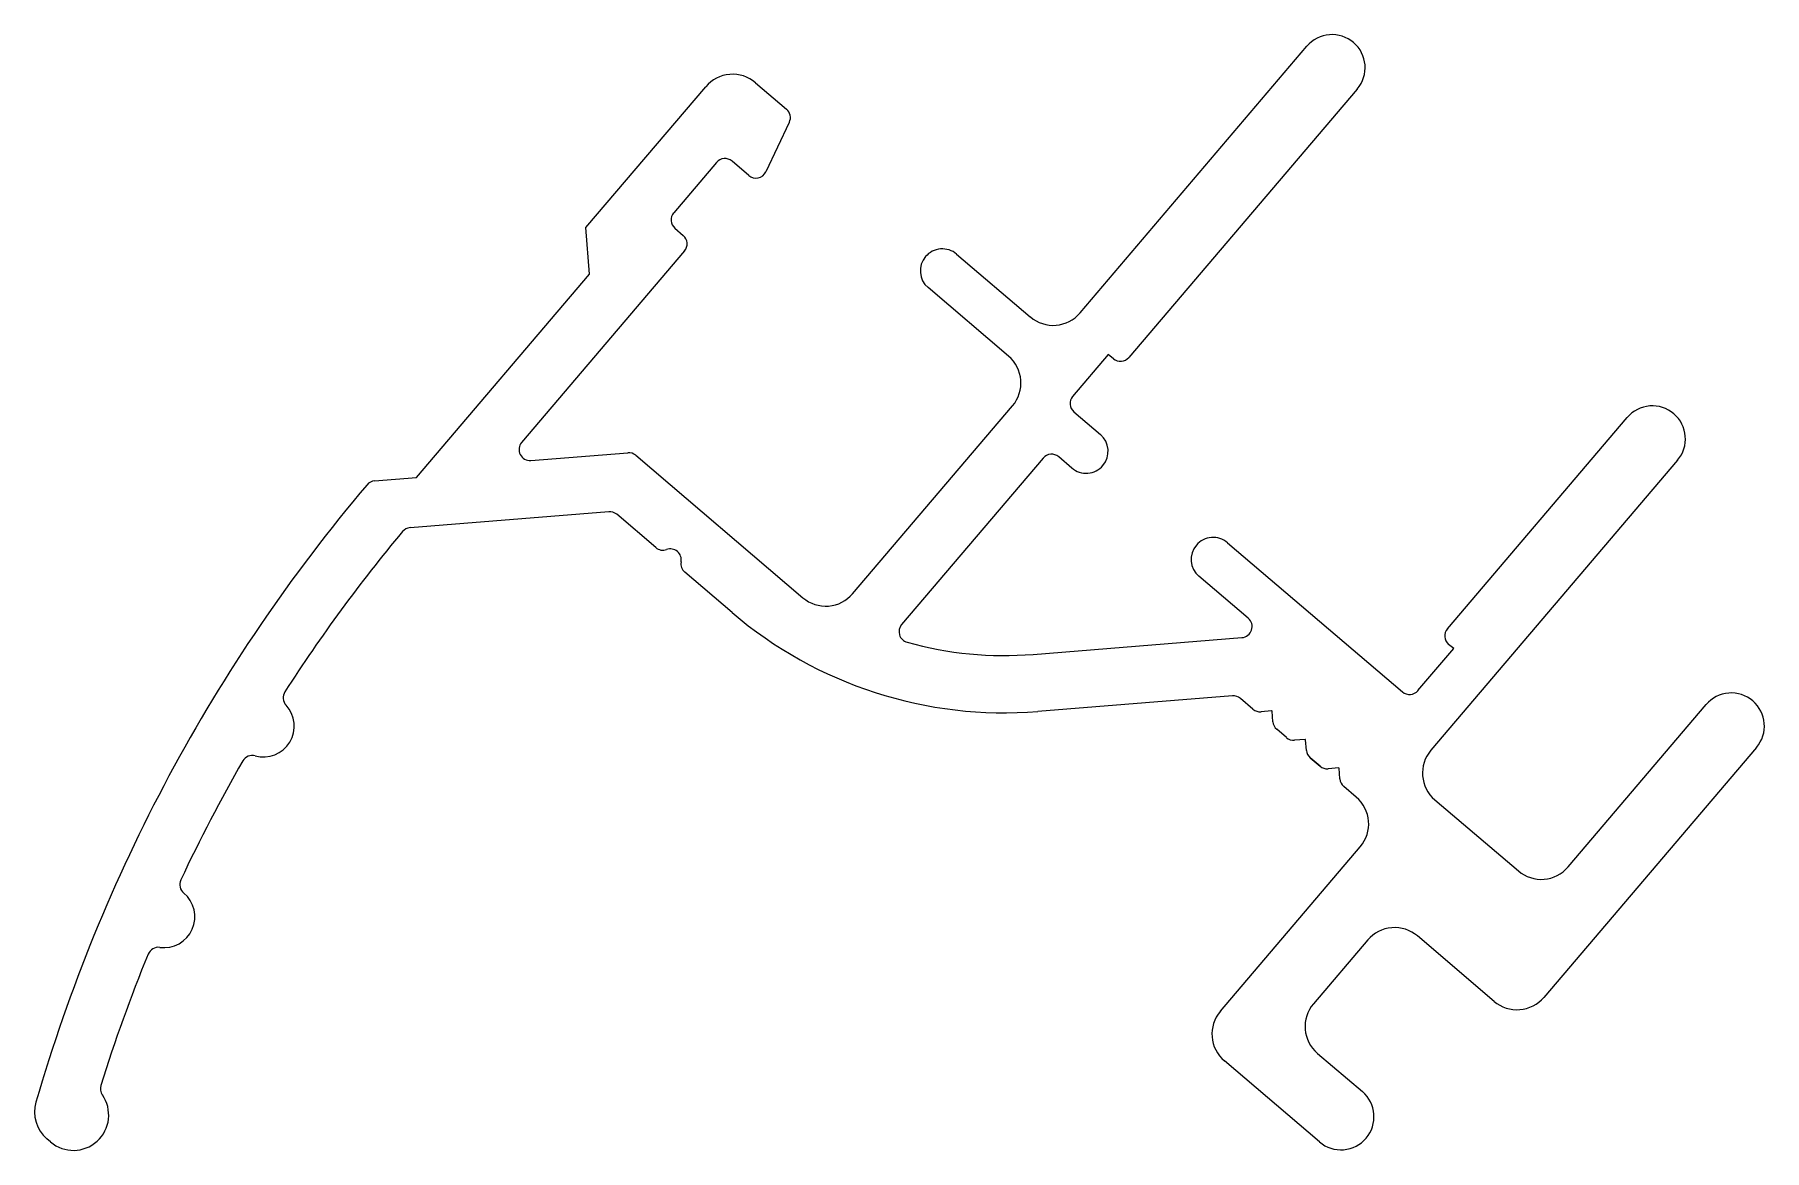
# Model space of a CAD drawing. Extents: x -17.3 to 22, y 1 to 26.3.
import ezdxf

# ---------------------------------------------------------------- set-up
doc = ezdxf.new("R2010")
doc.units = 0
doc.layers.add('1', color=7, linetype='CONTINUOUS')

msp = doc.modelspace()

# ---------------------------------------------------------------- linework, layer by layer
at = {"layer": '1', "color": 7, "linetype": 'CONTINUOUS'}
for p, q in [((6.472, 19.978), (11.626, 26.031)), ((12.683, 26.116), (12.683, 26.116)), ((-0.899, 25.203), (-0.192, 24.601)), ((-4.75, 21.914), (-2.027, 25.112)), ((12.768, 25.058), (7.582, 18.967)), ((-0.129, 24.303), (-0.662, 23.181)), ((-1.783, 23.394), (-2.755, 22.252)), ((-1.05, 23.098), (-1.43, 23.422)), ((-4.665, 20.857), (-4.75, 21.914)), ((-2.727, 21.899), (-2.536, 21.737)), ((-2.508, 21.385), (-6.207, 17.04)), ((3.669, 21.313), (5.344, 19.887)), ((-8.593, 16.243), (-4.665, 20.857)), ((4.848, 18.996), (3.021, 20.552)), ((7.115, 19.036), (6.305, 18.084)), ((7.229, 18.939), (7.115, 19.036)), ((1.309, 13.604), (4.939, 17.868)), ((6.333, 17.732), (6.935, 17.22)), ((14.815, 12.808), (18.899, 17.605)), ((-5.997, 16.629), (-3.798, 16.805)), ((-3.616, 16.746), (0.181, 13.514)), ((5.637, 16.683), (2.421, 12.906)), ((6.286, 16.458), (5.989, 16.711)), ((20.041, 16.633), (14.44, 10.054)), ((-9.547, 16.166), (-8.593, 16.243)), ((-4.231, 15.466), (-7.521, 15.202)), ((-3.162, 14.652), (-4.049, 15.407)), ((-7.521, 15.202), (-8.742, 15.104)), ((9.115, 14.706), (9.115, 14.706)), ((9.82, 14.763), (13.795, 11.379)), ((-1.427, 13.175), (-2.502, 14.091)), ((10.292, 13.048), (9.172, 14.001)), ((5.409, 12.228), (10.15, 12.609)), ((14.147, 11.407), (14.958, 12.359)), ((14.958, 12.359), (14.843, 12.456)), ((9.933, 11.287), (5.513, 10.932)), ((10.4, 10.986), (10.115, 11.228)), ((17.554, 7.403), (20.692, 11.088)), ((21.749, 11.173), (21.749, 11.173)), ((10.823, 10.947), (10.582, 10.927)), ((10.851, 10.698), (10.832, 10.939)), ((11.161, 10.338), (10.938, 10.528)), ((11.584, 10.298), (11.343, 10.279)), ((11.612, 10.05), (11.593, 10.291)), ((11.922, 9.69), (11.699, 9.879)), ((11.699, 9.879), (11.922, 9.69)), ((11.922, 9.69), (11.699, 9.879)), ((11.699, 9.879), (11.922, 9.69)), ((11.922, 9.69), (11.699, 9.879)), ((21.834, 10.116), (17.005, 4.443)), ((12.346, 9.65), (12.105, 9.631)), ((12.374, 9.402), (12.354, 9.643)), ((12.745, 8.989), (12.461, 9.231)), ((12.461, 9.231), (12.461, 9.231)), ((14.531, 8.927), (16.427, 7.312)), ((9.659, 4.13), (12.836, 7.861)), ((13.005, 5.747), (11.774, 4.3)), ((15.877, 4.353), (14.133, 5.837)), ((11.864, 3.172), (12.885, 2.304)), ((11.912, 1.162), (9.75, 3.003)), ((-16.903, 1.162), (-16.986, 1.232)), ((12.969, 1.246), (12.969, 1.246))]:
    msp.add_line(p, q, dxfattribs=at)
for centre, radius, start, end in [((12.197, 25.545), 0.75, 49.5885, 139.5885), ((12.197, 25.545), 0.75, 319.5885, 49.5885), ((-1.418, 24.594), 0.8, 49.5885, 139.5885), ((-0.354, 24.411), 0.25, 334.5885, 49.5885), ((-1.592, 23.232), 0.25, 49.5885, 139.5885), ((-0.887, 23.288), 0.25, 229.5885, 334.5885), ((-2.565, 22.09), 0.25, 139.5885, 229.5885), ((-2.699, 21.547), 0.25, 319.5885, 49.5885), ((3.345, 20.932), 0.5, 139.5885, 229.5885), ((3.345, 20.932), 0.5, 49.5885, 139.5885), ((5.863, 20.496), 0.8, 229.5885, 319.5885), ((4.33, 18.387), 0.8, 319.5885, 49.5885), ((7.391, 19.129), 0.25, 229.5885, 319.5885), ((6.495, 17.922), 0.25, 139.5885, 229.5885), ((19.47, 17.119), 0.75, 49.5885, 139.5885), ((19.47, 17.119), 0.75, 319.5885, 49.5885), ((-6.017, 16.878), 0.25, 139.5885, 274.5885), ((6.61, 16.839), 0.5, 319.5885, 49.5885), ((-3.778, 16.556), 0.25, 49.5885, 94.5885), ((5.827, 16.521), 0.25, 49.5885, 139.5885), ((6.61, 16.839), 0.5, 229.5885, 319.5885), ((-9.527, 15.917), 0.25, 94.5885, 139.745), ((19.359, -8.541), 38.1, 139.745, 163.8388), ((-4.211, 15.217), 0.25, 49.5885, 94.5885), ((19.359, -8.541), 36.8, 140.1998, 147.2247), ((-8.722, 14.855), 0.25, 94.5885, 140.1998), ((-3, 14.843), 0.25, 229.5885, 289.5885), ((-2.832, 14.372), 0.25, 349.5885, 109.5885), ((9.496, 14.382), 0.5, 139.5885, 229.5885), ((9.496, 14.382), 0.5, 49.5885, 139.5885), ((-2.34, 14.281), 0.25, 169.5885, 229.5885), ((0.699, 14.123), 0.8, 229.5885, 319.5885), ((4.751, 20.432), 9.53, 229.5885, 274.5885), ((10.13, 12.858), 0.25, 274.5885, 49.5885), ((2.612, 12.744), 0.25, 139.5885, 254.4501), ((15.005, 12.646), 0.25, 139.5885, 229.5885), ((4.751, 20.432), 8.23, 254.4501, 274.5885), ((13.957, 11.569), 0.25, 229.5885, 319.5885), ((-12.071, 10.601), 0.7, 254.6289, 42.6844), ((-11.372, 11.245), 0.25, 147.2247, 222.6844), ((9.953, 11.038), 0.25, 49.5885, 94.5885), ((21.263, 10.602), 0.75, 49.5885, 139.5885), ((21.263, 10.602), 0.75, 319.5885, 49.5885), ((10.562, 11.176), 0.25, 229.5885, 274.5885), ((10.824, 10.939), 0.008, 4.5885, 94.5885), ((11.1, 10.718), 0.25, 184.5885, 229.5885), ((11.323, 10.528), 0.25, 229.5885, 274.5885), ((11.585, 10.29), 0.008, 4.5885, 94.5885), ((-12.322, 9.685), 0.25, 74.6289, 150.0885), ((11.862, 10.07), 0.25, 184.5885, 229.5885), ((15.049, 9.536), 0.8, 139.5885, 229.5885), ((19.359, -8.541), 36.8, 150.0885, 154.8325), ((12.085, 9.88), 0.25, 229.5885, 274.5885), ((12.346, 9.642), 0.008, 4.5885, 94.5885), ((12.623, 9.422), 0.25, 184.5885, 229.5885), ((12.227, 8.38), 0.8, 319.5885, 49.5885), ((-13.721, 7.002), 0.25, 154.8325, 230.2921), ((16.945, 7.922), 0.8, 229.5885, 319.5885), ((-14.328, 6.272), 0.7, 262.2366, 50.2921), ((13.615, 5.228), 0.8, 49.5885, 139.5885), ((-14.457, 5.33), 0.25, 82.2366, 157.6962), ((19.359, -8.541), 36.8, 157.6962, 162.6274), ((16.395, 4.962), 0.8, 229.5885, 319.5885), ((10.268, 3.612), 0.8, 139.5885, 229.5885), ((12.383, 3.781), 0.8, 139.5885, 229.5885), ((-15.524, 2.372), 0.25, 162.6274, 214.956), ((-16.467, 1.841), 0.8, 163.8388, 229.5885), ((-16.384, 1.771), 0.8, 229.5885, 34.956), ((12.398, 1.733), 0.75, 319.5885, 49.5885), ((12.398, 1.733), 0.75, 229.5885, 319.5885)]:
    msp.add_arc(centre, radius, start, end, dxfattribs=at)

doc.saveas('drawing.dxf')
